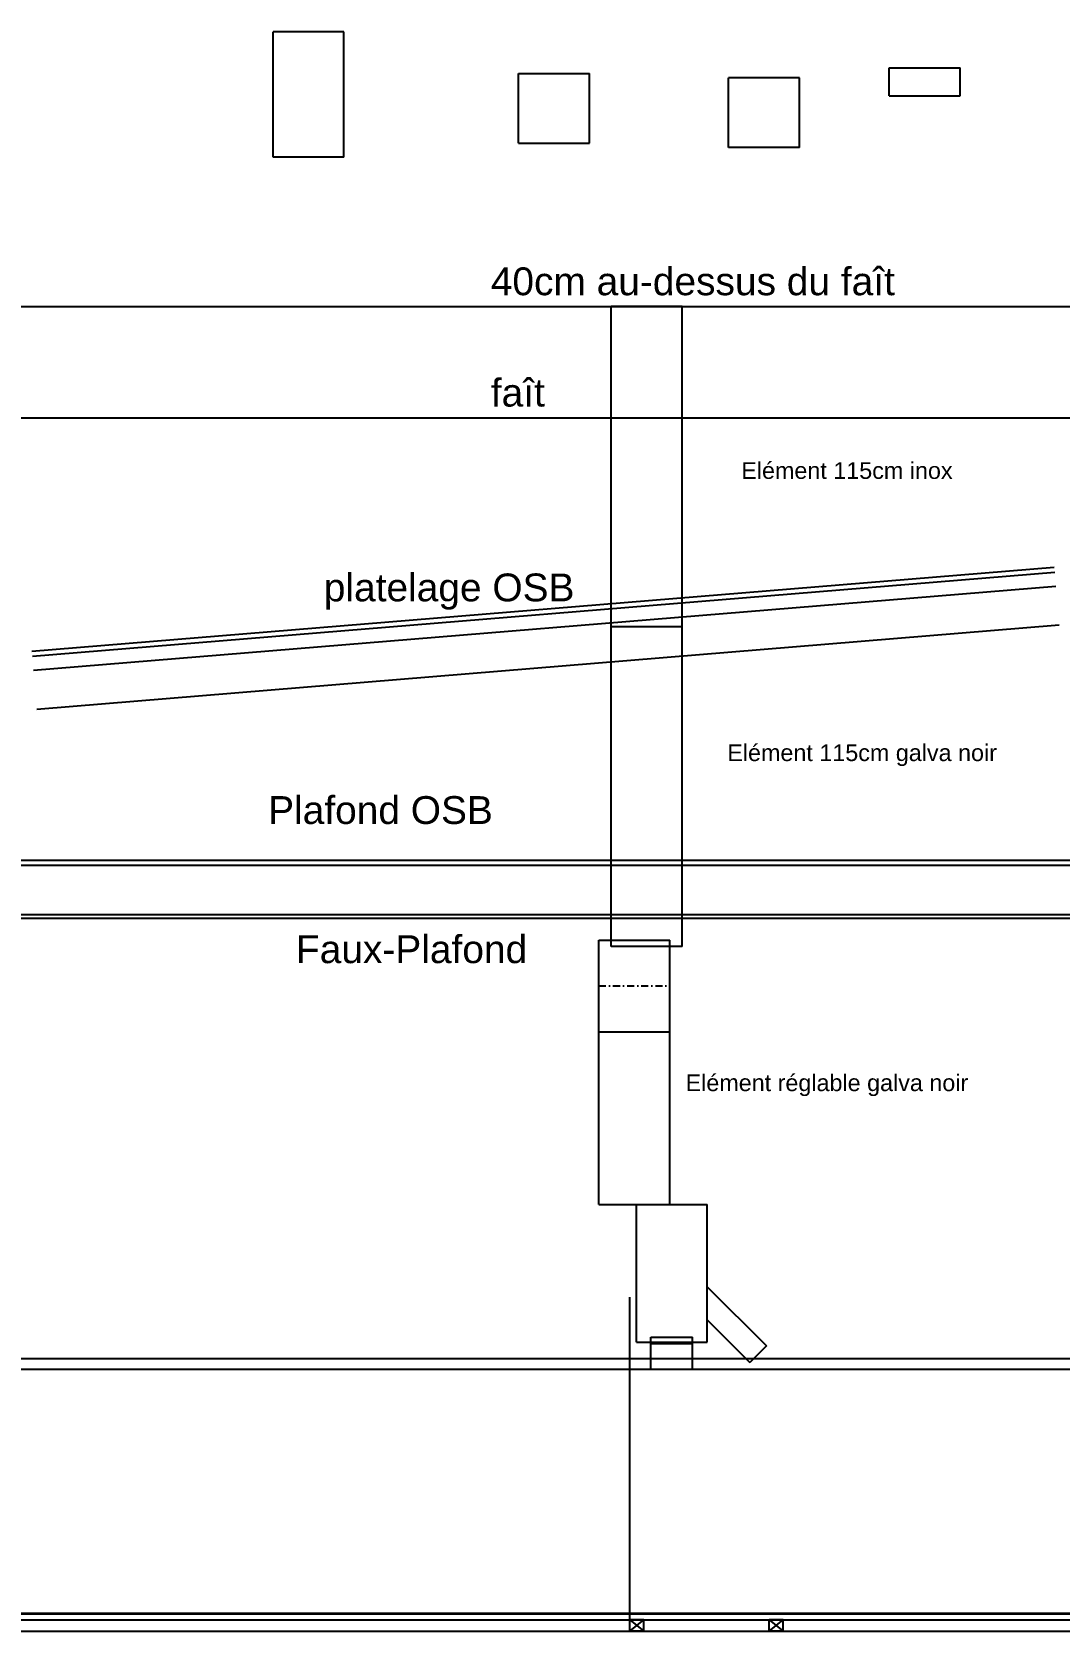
# Model space of a CAD drawing. Header units: millimetres. Extents: x -2149 to 1542, y 0 to 5746.
import ezdxf

# ---------------------------------------------------------------- set-up
doc = ezdxf.new("R2010")
doc.units = ezdxf.units.MM
doc.linetypes.add('DASHDOTX2', pattern=[50.8, 25.4, -12.65, 0.1, -12.65])
doc.layers.get('0').update_dxf_attribs({"lineweight": 25, "true_color": 0xffffff})
for name, color, linetype, lineweight, true_color in [('400faitage', 7, 'Continuous', 25, 0x000000), ('ConnexionHauteDuPoele', 7, 'Continuous', 25, 0x000000), ('Faitage', 7, 'Continuous', 25, 0x000000), ('faux-plafond', 14, 'Continuous', 25, 0x800000), ('Fermette', 2, 'Continuous', 25, 0xffff00), ('HautDuPoele', 7, 'Continuous', 25, 0x000000), ('lambourdes+resiliente', 1, 'Continuous', 25, 0xff0000), ('OSB18', 2, 'Continuous', 25, 0xffff00), ('OSB18Platelage', 30, 'Continuous', 25, 0xff7f00), ('ParePluie', 9, 'Continuous', 25, 0xc0c0c0), ('parquet', 30, 'Continuous', 25, 0xff7f00), ('plaque verre', 7, 'Continuous', 25, 0x000000), ('PoujoulatTripleInox', 252, 'Continuous', 25, 0xa0a0a4), ('PoujoulatTripleNoir', 7, 'Continuous', 25, 0x000000)]:
    doc.layers.add(name, color=color, linetype=linetype, lineweight=lineweight, true_color=true_color)
doc.styles.add('textstyle2', font='')
doc.styles.add('textstyle3', font='')
doc.styles.add('textstyle4', font='')
doc.styles.add('textstyle5', font='')
doc.styles.add('textstyle6', font='')
doc.styles.add('textstyle7', font='')
doc.styles.add('textstyle8', font='')
doc.styles.add('textstyle9', font='')
doc.styles.get('textstyle2').set_extended_font_data('Liberation Sans')
doc.styles.get('textstyle3').set_extended_font_data('Liberation Sans')
doc.styles.get('textstyle4').set_extended_font_data('Liberation Sans')
doc.styles.get('textstyle5').set_extended_font_data('Liberation Sans')
doc.styles.get('textstyle6').set_extended_font_data('Liberation Sans')
doc.styles.get('textstyle7').set_extended_font_data('Liberation Sans')
doc.styles.get('textstyle8').set_extended_font_data('Liberation Sans')
doc.styles.get('textstyle9').set_extended_font_data('Liberation Sans')

# ---------------------------------------------------------------- blocks, each defined once
blk = doc.blocks.new('115Ext')
at = {"layer": 'PoujoulatTripleInox'}
for p, q in [((0, 0), (0, 1150)), ((255, 1150), (0, 1150)), ((255, 0), (255, 1150)), ((0, 0), (255, 0))]:
    blk.add_line(p, q, dxfattribs=at)
blk = doc.blocks.new('115Int')
at = {"layer": 'PoujoulatTripleNoir'}
for p, q in [((0, 0), (0, 1150)), ((0, 1150), (255, 1150)), ((255, 0), (255, 1150)), ((255, 0), (0, 0))]:
    blk.add_line(p, q, dxfattribs=at)
blk = doc.blocks.new('25Int')
at = {"layer": 'PoujoulatTripleNoir'}
for p, q in [((0, 0), (0, 250)), ((0, 250), (255, 250)), ((255, 0), (255, 250)), ((0, 0), (255, 0))]:
    blk.add_line(p, q, dxfattribs=at)
blk = doc.blocks.new('10Int')
at = {"layer": 'PoujoulatTripleNoir'}
for p, q in [((0, 0), (0, 100)), ((0, 100), (255, 100)), ((255, 0), (255, 100)), ((0, 0), (255, 0))]:
    blk.add_line(p, q, dxfattribs=at)
blk = doc.blocks.new('25Ext')
at = {"layer": 'PoujoulatTripleInox'}
for p, q in [((0, 0), (0, 250)), ((255, 250), (0, 250)), ((255, 0), (255, 250)), ((255, 0), (0, 0))]:
    blk.add_line(p, q, dxfattribs=at)
blk = doc.blocks.new('AdaptInt')
at = {"layer": 'PoujoulatTripleNoir'}
for p, q in [((0, 0), (0, 495)), ((0, 495), (255, 495)), ((255, 0), (255, 495)), ((255, 198.8), (467.1, -13.3)), ((255, 80), (407.7, -72.7)), ((0, 0), (255, 0)), ((52, -5), (52, 0)), ((202, -5), (202, 0)), ((52, -5), (202, -5)), ((467.1, -13.3), (407.7, -72.7))]:
    blk.add_line(p, q, dxfattribs=at)
blk = doc.blocks.new('45Ext')
at = {"layer": 'PoujoulatTripleInox'}
for p, q in [((0, 0), (0, 450)), ((255, 450), (0, 450)), ((255, 0), (255, 450)), ((255, 0), (0, 0))]:
    blk.add_line(p, q, dxfattribs=at)
blk = doc.blocks.new('AdaptBuse')
at = {"layer": 'PoujoulatTripleNoir'}
for p, q in [((0, 0), (0, 115)), ((0, 115), (150, 115)), ((150, 0), (150, 115)), ((0, 0), (150, 0))]:
    blk.add_line(p, q, dxfattribs=at)
blk = doc.blocks.new('ElementReglableInt')
at = {"layer": 'PoujoulatTripleNoir'}
for p, q in [((0, 0), (0, 950)), ((0, 950), (255, 950)), ((255, 0), (255, 950)), ((0, 620), (255, 620)), ((0, 0), (255, 0))]:
    blk.add_line(p, q, dxfattribs=at)
at = {"layer": 'PoujoulatTripleNoir', "linetype": 'DASHDOTX2'}
blk.add_line((0, 785), (255, 785), dxfattribs=at)

msp = doc.modelspace()

# ---------------------------------------------------------------- linework, layer by layer
msp.add_xline((0, 0), (1, 0))
at = {"layer": '400faitage'}
msp.add_xline((0, 4760), (1, 0), dxfattribs=at)
at = {"layer": 'ConnexionHauteDuPoele'}
msp.add_xline((0, 941), (1, 0), dxfattribs=at)
at = {"layer": 'Faitage'}
msp.add_xline((0, 4360), (1, 0), dxfattribs=at)
at = {"layer": 'faux-plafond'}
for p in [(0, 2575), (0, 2562)]:
    msp.add_xline(p, (1, 0), dxfattribs=at)
at = {"layer": 'Fermette'}
msp.add_line((-2131.5, 3313.1), (1541.8, 3615.6), dxfattribs=at)
at = {"layer": 'HautDuPoele'}
msp.add_xline((0, 979), (1, 0), dxfattribs=at)
at = {"layer": 'lambourdes+resiliente'}
for p, q in [((0, 0), (0, 40)), ((0, 40), (50, 0)), ((0, 0), (50, 40)), ((50, 40), (0, 40)), ((50, 0), (0, 0)), ((50, 0), (50, 40)), ((500, 40), (550, 0)), ((500, 0), (550, 40)), ((550, 40), (500, 40)), ((500, 0), (500, 40)), ((550, 0), (500, 0)), ((550, 0), (550, 40))]:
    msp.add_line(p, q, dxfattribs=at)
at = {"layer": 'OSB18'}
for p in [(0, 2770), (0, 2752)]:
    msp.add_xline(p, (1, 0), dxfattribs=at)
at = {"layer": 'OSB18Platelage'}
for p, q in [((-2148.6, 3520.4), (1524.7, 3822.9)), ((-2147.1, 3502.4), (1526.2, 3804.9))]:
    msp.add_line(p, q, dxfattribs=at)
at = {"layer": 'ParePluie'}
msp.add_line((-2143, 3452.6), (1530.3, 3755.1), dxfattribs=at)
at = {"layer": 'parquet'}
for p in [(0, 62), (0, 40)]:
    msp.add_xline(p, (1, 0), dxfattribs=at)
at = {"layer": 'plaque verre'}
msp.add_xline((0, 64), (1, 0), dxfattribs=at)
at = {"layer": 'PoujoulatTripleInox'}
msp.add_line((0, 0), (0, 1200), dxfattribs=at)

# ---------------------------------------------------------------- block references
for name, p in [('45Ext', (-1282.5, 5295.9)), ('25Ext', (354.2, 5330.7)), ('115Ext', (-67.9, 3610))]:
    msp.add_blockref(name, p, dxfattribs=at)
at = {"layer": 'PoujoulatTripleNoir'}
for name, p in [('25Int', (-400.8, 5346.6)), ('10Int', (931.3, 5516.5)), ('115Int', (-67.9, 2460)), ('ElementReglableInt', (-111.8, 1532.9)), ('AdaptInt', (23.1, 1037.9)), ('AdaptBuse', (75.1, 941))]:
    msp.add_blockref(name, p, dxfattribs=at)

# ---------------------------------------------------------------- texts
at = {"layer": '400faitage', "char_height": 100, "attachment_point": 1}
for s, insert, style in [('40cm au-dessus du faît', (-500, 4900), 'textstyle4'), ('faît', (-500, 4500), 'textstyle5')]:
    msp.add_mtext(s, dxfattribs=dict(at, insert=insert, style=style))
at = {"layer": 'faux-plafond', "insert": (-1200, 2500), "char_height": 100, "attachment_point": 1, "style": 'textstyle3'}
msp.add_mtext('Faux-Plafond', dxfattribs=at)
at = {"layer": 'OSB18', "insert": (-1300, 3000), "char_height": 100, "attachment_point": 1, "style": 'textstyle2'}
msp.add_mtext('Plafond OSB', dxfattribs=at)
at = {"layer": 'OSB18Platelage', "insert": (-1100, 3800), "char_height": 100, "attachment_point": 1, "style": 'textstyle6'}
msp.add_mtext('platelage OSB', dxfattribs=at)
at = {"layer": 'PoujoulatTripleInox', "insert": (400, 4200), "char_height": 60, "attachment_point": 1, "style": 'textstyle8'}
msp.add_mtext('Elément 115cm inox', dxfattribs=at)
at = {"layer": 'PoujoulatTripleNoir', "char_height": 60, "attachment_point": 1}
for s, insert, style in [('Elément 115cm galva noir', (349.8, 3186), 'textstyle7'), ('Elément réglable galva noir', (200, 2000), 'textstyle9')]:
    msp.add_mtext(s, dxfattribs=dict(at, insert=insert, style=style))

doc.saveas('drawing.dxf')
